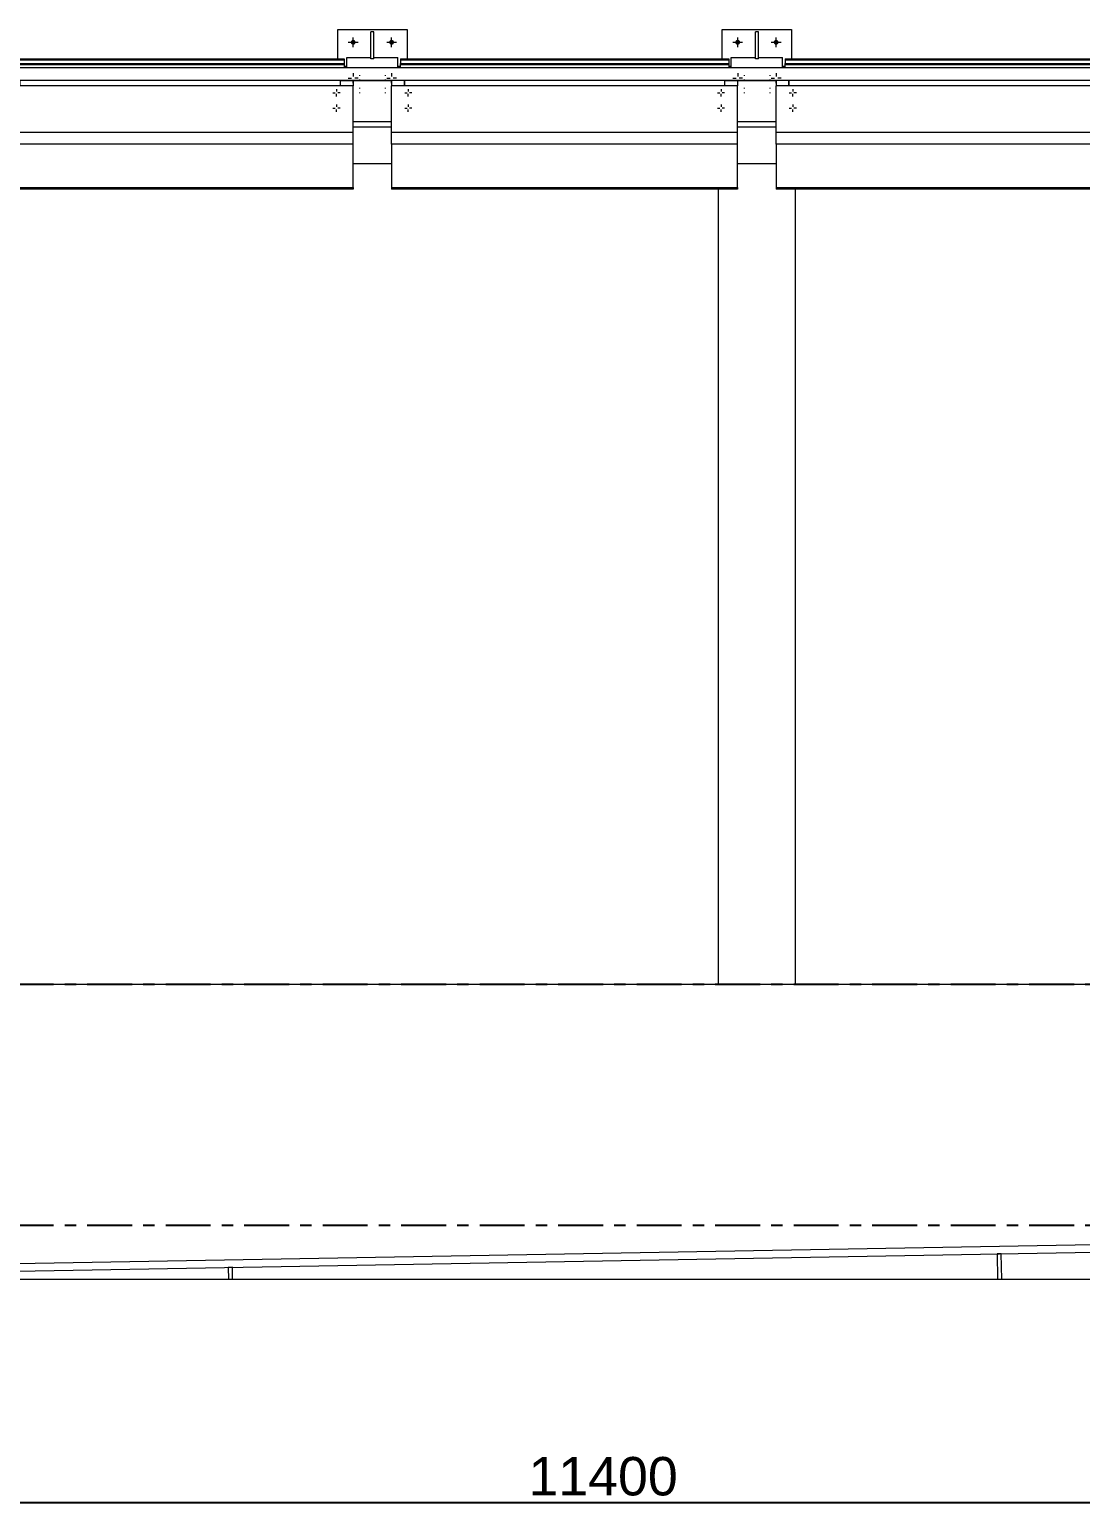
# Model space of a CAD drawing. Header units: millimetres. Extents: x 3774 to 718460, y -768339 to 192544.
# Drawn here: x 341351 to 345452, y -766035 to -760291 of the extents above; entities that cross this region are included whole.
import ezdxf

# ---------------------------------------------------------------- set-up
doc = ezdxf.new("R2010")
doc.units = ezdxf.units.MM
for name, pattern in [('TA_GL_000.70000', [1.925, 0.7, -0.175, 0.175, -0.175, 0.7]), ('XKITLINE00', [0]), ('XKITLINE02', [4, 2, -2])]:
    doc.linetypes.add(name, pattern=pattern)
doc.layers.add('000 - 0_SYM_DWG_GRIDLINE_MAIN_COLOR_251', color=7, linetype='Continuous')
doc.layers.add('Bolt', color=7, linetype='Continuous', lineweight=0)
doc.layers.add('Part', color=7, linetype='Continuous', lineweight=0)
doc.styles.add('FAMELINE_FOR_CKST', font='arial.ttf')
doc.styles.add('TA', font='', dxfattribs={"height": 4.5})
doc.styles.get('TA').set_extended_font_data('Cordia New')
doc.dimstyles.new('FAMELINE-CKST_C-C', dxfattribs={"dimtxt": 0.3, "dimasz": 0.15, "dimexe": 0.1, "dimexo": 0.1, "dimgap": 0.05, "dimtad": 1, "dimzin": 0, "dimdsep": 46, "dimtxsty": 'FAMELINE_FOR_CKST', "dimblk": 'ORIGIN', "dimblk1": 'ORIGIN', "dimblk2": 'ORIGIN', "dimsah": 1, "dimcen": 0.1, "dimdle": 0.1, "dimclrd": 7, "dimclre": 7, "dimclrt": 7, "dimadec": 0, "dimazin": 0, "dimtfac": 1, "dimtix": 1, "dimtmove": 2, "dimatfit": 3, "dimfxl": 1, "dimtolj": 1, "dimtzin": 0, "dimlwd": -1, "dimlwe": -1, "dimarcsym": 0})

# ---------------------------------------------------------------- blocks, each defined once
blk = doc.blocks.new('*U5902')
at = {"layer": '000 - 0_SYM_DWG_GRIDLINE_MAIN_COLOR_251', "color": 7, "linetype": 'ByBlock', "ltscale": 5}
blk.add_line((10, 0), (-759, 0), dxfattribs=at)
at = {"color": 7, "style": 'TA', "flags": 1}
blk.add_attdef('LOCATION', (6, -6), '', height=4.5, rotation=270, dxfattribs=at)
blk = doc.blocks.new('_Origin')
at = {"color": 7, "linetype": 'ByBlock', "lineweight": -2}
blk.add_line((0, 0), (-1, 0), dxfattribs=at)
blk.add_circle((0, 0), 0.5, dxfattribs=at)
blk = doc.blocks.new('*D8515')
at = {"color": 7, "transparency": 16777216}
for p, q in [((-22800, 100660), (-22800, 100378.8)), ((-11400, 100660), (-11400, 100378.8)), ((-22725, 100428.8), (-11475, 100428.8))]:
    blk.add_line(p, q, dxfattribs=at)
at = {"layer": 'Defpoints', "color": 7, "transparency": 16777216}
for p in [(-22800, 100710), (-11400, 100710), (-11400, 100428.8)]:
    blk.add_point(p, dxfattribs=at)
at = {"color": 7, "transparency": 16777216, "xscale": 75, "yscale": 75, "zscale": 75, "rotation": 180}
blk.add_blockref('_Origin', (-22800, 100428.8), dxfattribs=at)
at = {"color": 7, "transparency": 16777216, "xscale": 75, "yscale": 75, "zscale": 75}
blk.add_blockref('_Origin', (-11400, 100428.8), dxfattribs=at)
at = {"color": 7, "transparency": 16777216, "insert": (-17100, 100530.3), "char_height": 150, "attachment_point": 5, "style": 'FAMELINE_FOR_CKST'}
blk.add_mtext('\\A1;11400', dxfattribs=at)
blk = doc.blocks.new('*A6163498')
at = {"layer": 'Part', "color": 7, "linetype": 'XKITLINE00', "lineweight": 0}
blk.add_line((2179.680579, -157.253462), (2285.169525, -157.253462), dxfattribs=at)
blk = doc.blocks.new('*A6363518')
at = {"layer": 'Part', "color": 7, "linetype": 'XKITLINE00', "lineweight": 0}
for p, q in [((2328.169484, -128.668902), (2192.969406, -128.668902)), ((2328.169484, -129.068902), (2192.969406, -129.068902))]:
    blk.add_line(p, q, dxfattribs=at)
blk = doc.blocks.new('*A6373519')
at = {"layer": 'Part', "color": 7, "linetype": 'XKITLINE00', "lineweight": 0}
for p, q in [((2226.969484, -131.653462), (2228.169484, -131.653462)), ((2238.969484, -131.653462), (2240.169484, -131.653462))]:
    blk.add_line(p, q, dxfattribs=at)
blk = doc.blocks.new('*A6973579')
at = {"layer": 'Part', "color": 7, "linetype": 'XKITLINE00', "lineweight": 0}
for p, q in [((2280.258984, -164.856386), (2189.668655, -166.453462)), ((2202.376495, -166.453462), (2280.262933, -165.080351))]:
    blk.add_line(p, q, dxfattribs=at)
blk = doc.blocks.new('*A9273809')
at = {"layer": 'Part', "color": 7, "linetype": 'XKITLINE00', "lineweight": 0}
blk.add_line((2195.710312, -166.453462), (2258.126312, -166.453462), dxfattribs=at)
blk = doc.blocks.new('*A9333815')
at = {"layer": 'Part', "color": 7, "linetype": 'XKITLINE00', "lineweight": 0}
for p, q in [((2238.369525, -157.253462), (2238.369525, -132.453462)), ((2240.769525, -157.253462), (2240.769525, -132.453462))]:
    blk.add_line(p, q, dxfattribs=at)
blk = doc.blocks.new('*A9343816')
at = {"layer": 'Part', "color": 7, "linetype": 'XKITLINE00', "lineweight": 0}
for p, q in [((2228.169484, -131.053462), (2228.169484, -129.233462)), ((2238.969484, -129.233462), (2228.169484, -129.233462)), ((2238.969484, -132.405462), (2238.969484, -129.233462)), ((2228.169484, -130.67527), (2238.969484, -130.67527)), ((2228.169484, -131.053462), (2228.169484, -132.453462)), ((2238.969484, -131.053462), (2228.169484, -131.053462)), ((2228.169484, -132.405462), (2238.969484, -132.405462)), ((2238.969484, -132.453462), (2228.169484, -132.453462)), ((2238.969484, -132.405462), (2238.969484, -132.453462))]:
    blk.add_line(p, q, dxfattribs=at)
blk = doc.blocks.new('*A9363818')
at = {"layer": 'Part', "color": 7, "linetype": 'XKITLINE00', "lineweight": 0}
for p, q in [((2228.36649, -128.619931), (2228.44952, -128.619931)), ((2228.36649, -128.622652), (2228.44952, -128.622652)), ((2228.44952, -128.391525), (2228.44952, -128.535285)), ((2228.44952, -128.391525), (2238.68952, -128.391525)), ((2228.44952, -128.422926), (2238.68952, -128.422926)), ((2238.68952, -128.391525), (2238.68952, -128.535285)), ((2238.68952, -128.619931), (2238.76649, -128.619931)), ((2238.68952, -128.622652), (2238.76649, -128.622652))]:
    blk.add_line(p, q, dxfattribs=at)
blk = doc.blocks.new('*A9373819')
at = {"layer": 'Part', "color": 7, "linetype": 'XKITLINE00', "lineweight": 0}
for p, q in [((2228.44952, -128.668902), (2228.44952, -128.535285)), ((2228.44952, -128.535285), (2238.68952, -128.535285)), ((2228.44952, -128.566686), (2238.68952, -128.566686)), ((2238.68952, -128.535285), (2238.68952, -128.668902))]:
    blk.add_line(p, q, dxfattribs=at)
blk = doc.blocks.new('*A9403822')
at = {"layer": 'Part', "color": 7, "linetype": 'XKITLINE00', "lineweight": 0}
for p, q in [((2238.569484, -129.068902), (2228.569406, -129.068902)), ((2228.569406, -129.068902), (2228.569406, -129.233462)), ((2238.569484, -129.233462), (2238.569484, -129.068902))]:
    blk.add_line(p, q, dxfattribs=at)
blk = doc.blocks.new('*A9673849')
at = {"layer": 'Bolt', "color": 7, "linetype": 'XKITLINE02', "lineweight": 0}
for p, q in [((2239.16952, -128.896369), (2239.16952, -128.916299)), ((2239.16952, -129.295829), (2239.16952, -129.315758))]:
    blk.add_line(p, q, dxfattribs=at)
blk = doc.blocks.new('*A9683850')
at = {"layer": 'Bolt'}
for points in [[(2238.894, -127.867), (2238.895, -127.86), (2238.897, -127.853), (2238.899, -127.846), (2238.903, -127.839), (2238.906, -127.833), (2238.911, -127.827), (2238.916, -127.821), (2238.921, -127.816), (2238.927, -127.812), (2238.934, -127.808), (2238.94, -127.805), (2238.947, -127.802), (2238.955, -127.8), (2238.962, -127.799), (2238.97, -127.799), (2238.977, -127.799), (2238.984, -127.8), (2238.992, -127.802), (2238.999, -127.805), (2239.005, -127.808), (2239.012, -127.812), (2239.018, -127.816), (2239.023, -127.821), (2239.028, -127.827), (2239.033, -127.833), (2239.037, -127.839), (2239.04, -127.846), (2239.042, -127.853), (2239.044, -127.86), (2239.045, -127.867), (2239.046, -127.875), (2239.045, -127.882), (2239.044, -127.89), (2239.042, -127.897), (2239.04, -127.904), (2239.037, -127.911), (2239.033, -127.917), (2239.028, -127.923), (2239.023, -127.929), (2239.018, -127.934), (2239.012, -127.938), (2239.005, -127.942), (2238.999, -127.945), (2238.992, -127.948), (2238.984, -127.949), (2238.977, -127.95), (2238.97, -127.951), (2238.962, -127.95), (2238.955, -127.949), (2238.947, -127.948), (2238.94, -127.945), (2238.934, -127.942), (2238.927, -127.938), (2238.921, -127.934), (2238.916, -127.929), (2238.911, -127.923), (2238.906, -127.917), (2238.903, -127.911), (2238.899, -127.904), (2238.897, -127.897), (2238.895, -127.89), (2238.894, -127.882), (2238.894, -127.875)], [(2240.094, -127.867), (2240.095, -127.86), (2240.097, -127.853), (2240.099, -127.846), (2240.103, -127.839), (2240.106, -127.833), (2240.111, -127.827), (2240.116, -127.821), (2240.121, -127.816), (2240.127, -127.812), (2240.134, -127.808), (2240.14, -127.805), (2240.147, -127.802), (2240.155, -127.8), (2240.162, -127.799), (2240.17, -127.799), (2240.177, -127.799), (2240.184, -127.8), (2240.192, -127.802), (2240.199, -127.805), (2240.205, -127.808), (2240.212, -127.812), (2240.218, -127.816), (2240.223, -127.821), (2240.228, -127.827), (2240.233, -127.833), (2240.237, -127.839), (2240.24, -127.846), (2240.242, -127.853), (2240.244, -127.86), (2240.245, -127.867), (2240.246, -127.875), (2240.245, -127.882), (2240.244, -127.89), (2240.242, -127.897), (2240.24, -127.904), (2240.237, -127.911), (2240.233, -127.917), (2240.228, -127.923), (2240.223, -127.929), (2240.218, -127.934), (2240.212, -127.938), (2240.205, -127.942), (2240.199, -127.945), (2240.192, -127.948), (2240.184, -127.949), (2240.177, -127.95), (2240.17, -127.951), (2240.162, -127.95), (2240.155, -127.949), (2240.147, -127.948), (2240.14, -127.945), (2240.134, -127.942), (2240.127, -127.938), (2240.121, -127.934), (2240.116, -127.929), (2240.111, -127.923), (2240.106, -127.917), (2240.103, -127.911), (2240.099, -127.904), (2240.097, -127.897), (2240.095, -127.89), (2240.094, -127.882), (2240.094, -127.875)]]:
    blk.add_hatch(color=7, dxfattribs=at).paths.add_polyline_path(points, flags=17)
at = {"layer": 'Bolt', "color": 7, "linetype": 'XKITLINE00', "lineweight": 0}
for p, q in [((2238.97, -128.027), (2238.97, -127.723)), ((2240.17, -128.027), (2240.17, -127.723)), ((2238.818, -127.875), (2239.122, -127.875)), ((2240.018, -127.875), (2240.322, -127.875)), ((2238.818, -128.995), (2238.919, -128.995)), ((2238.97, -128.843), (2238.97, -128.944)), ((2238.97, -129.147), (2238.97, -129.046)), ((2239.122, -128.995), (2239.02, -128.995)), ((2240.018, -128.995), (2240.119, -128.995)), ((2240.17, -128.843), (2240.17, -128.944)), ((2240.17, -129.147), (2240.17, -129.046)), ((2240.322, -128.995), (2240.22, -128.995))]:
    blk.add_line(p, q, dxfattribs=at)
blk = doc.blocks.new('*A9693851')
at = {"layer": 'Bolt', "color": 7, "linetype": 'XKITLINE02', "lineweight": 0}
for p, q in [((2239.16952, -129.040129), (2239.16952, -129.060059)), ((2239.16952, -129.439589), (2239.16952, -129.459518))]:
    blk.add_line(p, q, dxfattribs=at)
blk = doc.blocks.new('*A9703852')
at = {"layer": 'Bolt', "color": 7, "linetype": 'XKITLINE02', "lineweight": 0}
for p, q in [((2239.96953, -129.040129), (2239.96953, -129.060059)), ((2239.96953, -129.439589), (2239.96953, -129.459518))]:
    blk.add_line(p, q, dxfattribs=at)
blk = doc.blocks.new('*A9713853')
at = {"layer": 'Bolt'}
for points in [[(2226.894, -127.867), (2226.895, -127.86), (2226.897, -127.853), (2226.899, -127.846), (2226.903, -127.839), (2226.906, -127.833), (2226.911, -127.827), (2226.916, -127.821), (2226.921, -127.816), (2226.927, -127.812), (2226.934, -127.808), (2226.94, -127.805), (2226.947, -127.802), (2226.955, -127.8), (2226.962, -127.799), (2226.97, -127.799), (2226.977, -127.799), (2226.984, -127.8), (2226.992, -127.802), (2226.999, -127.805), (2227.005, -127.808), (2227.012, -127.812), (2227.018, -127.816), (2227.023, -127.821), (2227.028, -127.827), (2227.033, -127.833), (2227.037, -127.839), (2227.04, -127.846), (2227.042, -127.853), (2227.044, -127.86), (2227.045, -127.867), (2227.046, -127.875), (2227.045, -127.882), (2227.044, -127.89), (2227.042, -127.897), (2227.04, -127.904), (2227.037, -127.911), (2227.033, -127.917), (2227.028, -127.923), (2227.023, -127.929), (2227.018, -127.934), (2227.012, -127.938), (2227.005, -127.942), (2226.999, -127.945), (2226.992, -127.948), (2226.984, -127.949), (2226.977, -127.95), (2226.97, -127.951), (2226.962, -127.95), (2226.955, -127.949), (2226.947, -127.948), (2226.94, -127.945), (2226.934, -127.942), (2226.927, -127.938), (2226.921, -127.934), (2226.916, -127.929), (2226.911, -127.923), (2226.906, -127.917), (2226.903, -127.911), (2226.899, -127.904), (2226.897, -127.897), (2226.895, -127.89), (2226.894, -127.882), (2226.894, -127.875)], [(2228.094, -127.867), (2228.095, -127.86), (2228.097, -127.853), (2228.099, -127.846), (2228.103, -127.839), (2228.106, -127.833), (2228.111, -127.827), (2228.116, -127.821), (2228.121, -127.816), (2228.127, -127.812), (2228.134, -127.808), (2228.14, -127.805), (2228.147, -127.802), (2228.155, -127.8), (2228.162, -127.799), (2228.17, -127.799), (2228.177, -127.799), (2228.184, -127.8), (2228.192, -127.802), (2228.199, -127.805), (2228.205, -127.808), (2228.212, -127.812), (2228.218, -127.816), (2228.223, -127.821), (2228.228, -127.827), (2228.233, -127.833), (2228.237, -127.839), (2228.24, -127.846), (2228.242, -127.853), (2228.244, -127.86), (2228.245, -127.867), (2228.246, -127.875), (2228.245, -127.882), (2228.244, -127.89), (2228.242, -127.897), (2228.24, -127.904), (2228.237, -127.911), (2228.233, -127.917), (2228.228, -127.923), (2228.223, -127.929), (2228.218, -127.934), (2228.212, -127.938), (2228.205, -127.942), (2228.199, -127.945), (2228.192, -127.948), (2228.184, -127.949), (2228.177, -127.95), (2228.17, -127.951), (2228.162, -127.95), (2228.155, -127.949), (2228.147, -127.948), (2228.14, -127.945), (2228.134, -127.942), (2228.127, -127.938), (2228.121, -127.934), (2228.116, -127.929), (2228.111, -127.923), (2228.106, -127.917), (2228.103, -127.911), (2228.099, -127.904), (2228.097, -127.897), (2228.095, -127.89), (2228.094, -127.882), (2228.094, -127.875)]]:
    blk.add_hatch(color=7, dxfattribs=at).paths.add_polyline_path(points, flags=17)
at = {"layer": 'Bolt', "color": 7, "linetype": 'XKITLINE00', "lineweight": 0}
for p, q in [((2226.97, -128.027), (2226.97, -127.723)), ((2228.17, -128.027), (2228.17, -127.723)), ((2226.818, -127.875), (2227.122, -127.875)), ((2228.018, -127.875), (2228.322, -127.875)), ((2226.818, -128.995), (2226.919, -128.995)), ((2226.97, -128.843), (2226.97, -128.944)), ((2226.97, -129.147), (2226.97, -129.046)), ((2227.122, -128.995), (2227.02, -128.995)), ((2228.018, -128.995), (2228.119, -128.995)), ((2228.17, -128.843), (2228.17, -128.944)), ((2228.17, -129.147), (2228.17, -129.046)), ((2228.322, -128.995), (2228.22, -128.995))]:
    blk.add_line(p, q, dxfattribs=at)
blk = doc.blocks.new('*A9723854')
at = {"layer": 'Bolt', "color": 7, "linetype": 'XKITLINE02', "lineweight": 0}
for p, q in [((2227.96953, -128.896369), (2227.96953, -128.916299)), ((2227.96953, -129.295829), (2227.96953, -129.315758))]:
    blk.add_line(p, q, dxfattribs=at)
blk = doc.blocks.new('*A9733855')
at = {"layer": 'Bolt', "color": 7, "linetype": 'XKITLINE02', "lineweight": 0}
for p, q in [((2227.16952, -128.896369), (2227.16952, -128.916299)), ((2227.16952, -129.295829), (2227.16952, -129.315758))]:
    blk.add_line(p, q, dxfattribs=at)
blk = doc.blocks.new('*A9773859')
at = {"layer": 'Bolt', "color": 7, "linetype": 'XKITLINE02', "lineweight": 0}
for p, q in [((2227.16952, -129.040129), (2227.16952, -129.060059)), ((2227.16952, -129.439589), (2227.16952, -129.459518))]:
    blk.add_line(p, q, dxfattribs=at)
blk = doc.blocks.new('*A9783860')
at = {"layer": 'Bolt', "color": 7, "linetype": 'XKITLINE02', "lineweight": 0}
for p, q in [((2227.96953, -129.040129), (2227.96953, -129.060059)), ((2227.96953, -129.439589), (2227.96953, -129.459518))]:
    blk.add_line(p, q, dxfattribs=at)
blk = doc.blocks.new('*A9833865')
at = {"layer": 'Bolt', "color": 7, "linetype": 'XKITLINE00', "lineweight": 0}
for p, q in [((2238.33752, -129.449286), (2238.412112, -129.449286)), ((2238.44952, -129.337286), (2238.44952, -129.411878)), ((2238.44952, -129.561286), (2238.44952, -129.486694)), ((2238.56152, -129.449286), (2238.486928, -129.449286)), ((2238.33752, -129.929286), (2238.412112, -129.929286)), ((2238.44952, -129.817286), (2238.44952, -129.891878)), ((2238.44952, -130.041286), (2238.44952, -129.966694)), ((2238.56152, -129.929286), (2238.486928, -129.929286))]:
    blk.add_line(p, q, dxfattribs=at)
blk = doc.blocks.new('*A9843866')
at = {"layer": 'Bolt', "color": 7, "linetype": 'XKITLINE00', "lineweight": 0}
for p, q in [((2240.57752, -129.449286), (2240.652112, -129.449286)), ((2240.68952, -129.337286), (2240.68952, -129.411878)), ((2240.68952, -129.561286), (2240.68952, -129.486694)), ((2240.80152, -129.449286), (2240.726928, -129.449286)), ((2240.57752, -129.929286), (2240.652112, -129.929286)), ((2240.68952, -129.817286), (2240.68952, -129.891878)), ((2240.68952, -130.041286), (2240.68952, -129.966694)), ((2240.80152, -129.929286), (2240.726928, -129.929286))]:
    blk.add_line(p, q, dxfattribs=at)
blk = doc.blocks.new('*A9853867')
at = {"layer": 'Bolt', "color": 7, "linetype": 'XKITLINE00', "lineweight": 0}
for p, q in [((2228.57752, -129.449286), (2228.652112, -129.449286)), ((2228.68952, -129.337286), (2228.68952, -129.411878)), ((2228.68952, -129.561286), (2228.68952, -129.486694)), ((2228.80152, -129.449286), (2228.726928, -129.449286)), ((2228.57752, -129.929286), (2228.652112, -129.929286)), ((2228.68952, -129.817286), (2228.68952, -129.891878)), ((2228.68952, -130.041286), (2228.68952, -129.966694)), ((2228.80152, -129.929286), (2228.726928, -129.929286))]:
    blk.add_line(p, q, dxfattribs=at)
blk = doc.blocks.new('*A9883870')
at = {"layer": 'Bolt', "color": 7, "linetype": 'XKITLINE00', "lineweight": 0}
for p, q in [((2226.33752, -129.449286), (2226.412112, -129.449286)), ((2226.44952, -129.337286), (2226.44952, -129.411878)), ((2226.44952, -129.561286), (2226.44952, -129.486694)), ((2226.56152, -129.449286), (2226.486928, -129.449286)), ((2226.33752, -129.929286), (2226.412112, -129.929286)), ((2226.44952, -129.817286), (2226.44952, -129.891878)), ((2226.44952, -130.041286), (2226.44952, -129.966694)), ((2226.56152, -129.929286), (2226.486928, -129.929286))]:
    blk.add_line(p, q, dxfattribs=at)
blk = doc.blocks.new('*A9913873')
at = {"layer": 'Part', "color": 7, "linetype": 'XKITLINE00', "lineweight": 0}
for p, q in [((2223.19892, -166.08637), (2223.07094, -166.088626)), ((2223.07094, -166.088626), (2223.077372, -166.453462)), ((2223.205391, -166.453462), (2223.19892, -166.08637))]:
    blk.add_line(p, q, dxfattribs=at)
blk = doc.blocks.new('*A10103892')
at = {"layer": 'Part', "color": 7, "linetype": 'XKITLINE00', "lineweight": 0}
for p, q in [((2226.76649, -128.344459), (2227.52152, -128.344459)), ((2226.76649, -128.668902), (2226.76649, -128.344459)), ((2227.61752, -128.344459), (2228.36649, -128.344459)), ((2228.36649, -128.668902), (2228.36649, -128.344459))]:
    blk.add_line(p, q, dxfattribs=at)
blk = doc.blocks.new('*A10113893')
at = {"layer": 'Part', "color": 7, "linetype": 'XKITLINE00', "lineweight": 0}
for p, q in [((2216.169484, -131.053462), (2216.169484, -129.233462)), ((2226.969484, -129.233462), (2216.169484, -129.233462)), ((2226.969484, -132.405462), (2226.969484, -129.233462)), ((2216.169484, -130.67527), (2226.969484, -130.67527)), ((2216.169484, -131.053462), (2216.169484, -132.453462)), ((2226.969484, -131.053462), (2216.169484, -131.053462)), ((2216.169484, -132.405462), (2226.969484, -132.405462)), ((2226.969484, -132.453462), (2216.169484, -132.453462)), ((2226.969484, -132.405462), (2226.969484, -132.453462))]:
    blk.add_line(p, q, dxfattribs=at)
blk = doc.blocks.new('*A10133895')
at = {"layer": 'Part', "color": 7, "linetype": 'XKITLINE00', "lineweight": 0}
for p, q in [((2216.36649, -128.619931), (2216.44952, -128.619931)), ((2216.36649, -128.622652), (2216.44952, -128.622652)), ((2216.44952, -128.391525), (2216.44952, -128.535285)), ((2216.44952, -128.391525), (2226.68952, -128.391525)), ((2216.44952, -128.422926), (2226.68952, -128.422926)), ((2226.68952, -128.391525), (2226.68952, -128.535285)), ((2226.68952, -128.619931), (2226.76649, -128.619931)), ((2226.68952, -128.622652), (2226.76649, -128.622652))]:
    blk.add_line(p, q, dxfattribs=at)
blk = doc.blocks.new('*A10143896')
at = {"layer": 'Part', "color": 7, "linetype": 'XKITLINE00', "lineweight": 0}
for p, q in [((2216.44952, -128.668902), (2216.44952, -128.535285)), ((2216.44952, -128.535285), (2226.68952, -128.535285)), ((2216.44952, -128.566686), (2226.68952, -128.566686)), ((2226.68952, -128.535285), (2226.68952, -128.668902))]:
    blk.add_line(p, q, dxfattribs=at)
blk = doc.blocks.new('*A10153897')
at = {"layer": 'Part', "color": 7, "linetype": 'XKITLINE00', "lineweight": 0}
for p, q in [((2227.61752, -127.544569), (2227.52152, -127.544569)), ((2227.52152, -128.395979), (2227.52152, -127.544569)), ((2227.61752, -128.395979), (2227.61752, -127.544569)), ((2227.61752, -128.395979), (2227.52152, -128.395979))]:
    blk.add_line(p, q, dxfattribs=at)
blk = doc.blocks.new('*A10163898')
at = {"layer": 'Part', "color": 7, "linetype": 'XKITLINE00', "lineweight": 0}
for p, q in [((2226.489552, -127.474849), (2228.649552, -127.474849)), ((2226.489552, -128.391525), (2226.489552, -127.474849)), ((2228.649552, -127.474849), (2228.649552, -128.391525)), ((2226.969484, -130.514849), (2228.169484, -130.514849))]:
    blk.add_line(p, q, dxfattribs=at)
blk = doc.blocks.new('*A10223904')
at = {"layer": 'Part', "color": 7, "linetype": 'XKITLINE00', "lineweight": 0}
for p, q in [((2228.569406, -129.068902), (2228.169406, -129.068902)), ((2228.169406, -129.068902), (2228.169406, -129.233462)), ((2228.569406, -129.233462), (2228.569406, -129.068902))]:
    blk.add_line(p, q, dxfattribs=at)
blk = doc.blocks.new('*A10233905')
at = {"layer": 'Part', "color": 7, "linetype": 'XKITLINE00', "lineweight": 0}
for p, q in [((2226.569484, -129.068902), (2216.569406, -129.068902)), ((2216.569406, -129.068902), (2216.569406, -129.233462)), ((2226.569484, -129.233462), (2226.569484, -129.068902))]:
    blk.add_line(p, q, dxfattribs=at)
blk = doc.blocks.new('*A10253907')
at = {"layer": 'Part', "color": 7, "linetype": 'XKITLINE00', "lineweight": 0}
for p, q in [((2226.969484, -129.069203), (2228.169406, -129.069203)), ((2226.969484, -130.349203), (2228.169484, -130.349203))]:
    blk.add_line(p, q, dxfattribs=at)
blk = doc.blocks.new('*A10273909')
at = {"layer": 'Part', "color": 7, "linetype": 'XKITLINE00', "lineweight": 0}
for p, q in [((2226.569484, -129.068902), (2226.969484, -129.068902)), ((2226.569484, -129.233462), (2226.569484, -129.068902)), ((2226.969484, -129.068902), (2226.969484, -129.233462))]:
    blk.add_line(p, q, dxfattribs=at)
blk = doc.blocks.new('*A10483930')
at = {"layer": 'Part', "color": 7, "linetype": 'XKITLINE00', "lineweight": 0}
for p, q in [((2247.195191, -165.663324), (2247.067211, -165.66558)), ((2247.067211, -165.66558), (2247.081101, -166.453462)), ((2247.209121, -166.453462), (2247.195191, -165.663324))]:
    blk.add_line(p, q, dxfattribs=at)
blk = doc.blocks.new('*A10633945')
at = {"layer": 'Part', "color": 7, "linetype": 'XKITLINE00', "lineweight": 0}
for p, q in [((2240.44952, -128.668902), (2240.44952, -128.535285)), ((2240.44952, -128.535285), (2250.68952, -128.535285)), ((2240.44952, -128.566686), (2250.68952, -128.566686)), ((2250.68952, -128.535285), (2250.68952, -128.668902))]:
    blk.add_line(p, q, dxfattribs=at)
blk = doc.blocks.new('*A10723954')
at = {"layer": 'Part', "color": 7, "linetype": 'XKITLINE00', "lineweight": 0}
for p, q in [((2250.569484, -129.068902), (2240.569406, -129.068902)), ((2240.569406, -129.068902), (2240.569406, -129.233462)), ((2250.569484, -129.233462), (2250.569484, -129.068902))]:
    blk.add_line(p, q, dxfattribs=at)
blk = doc.blocks.new('*A10803962')
at = {"layer": 'Part', "color": 7, "linetype": 'XKITLINE00', "lineweight": 0}
for p, q in [((2238.76649, -128.344459), (2239.52152, -128.344459)), ((2238.76649, -128.668902), (2238.76649, -128.344459)), ((2239.61752, -128.344459), (2240.36649, -128.344459)), ((2240.36649, -128.668902), (2240.36649, -128.344459))]:
    blk.add_line(p, q, dxfattribs=at)
blk = doc.blocks.new('*A10843966')
at = {"layer": 'Part', "color": 7, "linetype": 'XKITLINE00', "lineweight": 0}
for p, q in [((2238.489552, -127.474849), (2240.649552, -127.474849)), ((2238.489552, -128.391525), (2238.489552, -127.474849)), ((2240.649552, -127.474849), (2240.649552, -128.391525)), ((2238.969484, -130.514849), (2240.169484, -130.514849))]:
    blk.add_line(p, q, dxfattribs=at)
blk = doc.blocks.new('*A10853967')
at = {"layer": 'Part', "color": 7, "linetype": 'XKITLINE00', "lineweight": 0}
for p, q in [((2239.61752, -127.544569), (2239.52152, -127.544569)), ((2239.52152, -128.395979), (2239.52152, -127.544569)), ((2239.61752, -128.395979), (2239.61752, -127.544569)), ((2239.61752, -128.395979), (2239.52152, -128.395979))]:
    blk.add_line(p, q, dxfattribs=at)
blk = doc.blocks.new('*A10863968')
at = {"layer": 'Part', "color": 7, "linetype": 'XKITLINE00', "lineweight": 0}
for p, q in [((2238.969484, -129.069203), (2240.169406, -129.069203)), ((2238.969484, -130.349203), (2240.169484, -130.349203))]:
    blk.add_line(p, q, dxfattribs=at)
blk = doc.blocks.new('*A10873969')
at = {"layer": 'Part', "color": 7, "linetype": 'XKITLINE00', "lineweight": 0}
for p, q in [((2240.569406, -129.068902), (2240.169406, -129.068902)), ((2240.169406, -129.068902), (2240.169406, -129.233462)), ((2240.569406, -129.233462), (2240.569406, -129.068902))]:
    blk.add_line(p, q, dxfattribs=at)
blk = doc.blocks.new('*A10883970')
at = {"layer": 'Part', "color": 7, "linetype": 'XKITLINE00', "lineweight": 0}
for p, q in [((2238.569484, -129.068902), (2238.969484, -129.068902)), ((2238.569484, -129.233462), (2238.569484, -129.068902)), ((2238.969484, -129.068902), (2238.969484, -129.233462))]:
    blk.add_line(p, q, dxfattribs=at)
blk = doc.blocks.new('*A11103992')
at = {"layer": 'Bolt', "color": 7, "linetype": 'XKITLINE02', "lineweight": 0}
for p, q in [((2239.96953, -128.896369), (2239.96953, -128.916299)), ((2239.96953, -129.295829), (2239.96953, -129.315758))]:
    blk.add_line(p, q, dxfattribs=at)
blk = doc.blocks.new('*A11143996')
at = {"layer": 'Part', "color": 7, "linetype": 'XKITLINE00', "lineweight": 0}
for p, q in [((2240.169484, -131.053462), (2240.169484, -129.233462)), ((2250.969484, -129.233462), (2240.169484, -129.233462)), ((2250.969484, -132.405462), (2250.969484, -129.233462)), ((2240.169484, -130.67527), (2250.969484, -130.67527)), ((2240.169484, -131.053462), (2240.169484, -132.453462)), ((2250.969484, -131.053462), (2240.169484, -131.053462)), ((2240.169484, -132.405462), (2250.969484, -132.405462)), ((2250.969484, -132.453462), (2240.169484, -132.453462)), ((2250.969484, -132.405462), (2250.969484, -132.453462))]:
    blk.add_line(p, q, dxfattribs=at)
blk = doc.blocks.new('*A11163998')
at = {"layer": 'Part', "color": 7, "linetype": 'XKITLINE00', "lineweight": 0}
for p, q in [((2240.36649, -128.619931), (2240.44952, -128.619931)), ((2240.36649, -128.622652), (2240.44952, -128.622652)), ((2240.44952, -128.391525), (2240.44952, -128.535285)), ((2240.44952, -128.391525), (2250.68952, -128.391525)), ((2240.44952, -128.422926), (2250.68952, -128.422926)), ((2250.68952, -128.391525), (2250.68952, -128.535285)), ((2250.68952, -128.619931), (2250.76952, -128.619931)), ((2250.68952, -128.622652), (2250.76952, -128.622652))]:
    blk.add_line(p, q, dxfattribs=at)
blk = doc.blocks.new('W-1-PP19-SE-ENT3_20260407-111149_PP19_ENT3_SE_ELE3')
at = {"color": 7, "lineweight": 0, "xscale": 125, "yscale": 125, "zscale": 125}
for name in ['*A6373519', '*A10163898', '*A9713853', '*A10153897', '*A10843966', '*A9683850', '*A10853967', '*A10133895', '*A10143896', '*A10103892', '*A9363818', '*A9373819', '*A10803962', '*A11163998', '*A10633945', '*A6363518', '*A10233905', '*A10273909', '*A10253907', '*A9733855', '*A9773859', '*A9723854', '*A9783860', '*A10223904', '*A9403822', '*A10883970', '*A10863968', '*A9673849', '*A9693851', '*A11103992', '*A9703852', '*A10873969', '*A10723954', '*A10113893', '*A9883870', '*A9343816', '*A9853867', '*A9833865', '*A11143996', '*A9843866', '*A9333815', '*A6163498', '*A6973579', '*A10483930', '*A9913873', '*A9273809']:
    blk.add_blockref(name, (-296446.190625, 122106.68275), dxfattribs=at)
blk = doc.blocks.new('W-1-PP19-SE-ENT3_20260407-104913_PP19_ENT3_ELE1_DIMS_1')
at = {"layer": '000 - 0_SYM_DWG_GRIDLINE_MAIN_COLOR_251', "color": 7, "linetype": 'TA_GL_000.70000', "xscale": 50.00000000000003, "yscale": 50.00000000000003, "zscale": 50.00000000000003, "rotation": 180}
for p in [(-27800, 102450), (-27800, 101510)]:
    blk.add_blockref('*U5902', p, dxfattribs=at)
at = {"color": 7}
dim = blk.add_linear_dim(base=(-11400, 100428.8), p1=(-22800, 100710), p2=(-11400, 100710), angle=180, dimstyle='FAMELINE-CKST_C-C', override={"dimscale": 500, "dimdec": 0, "dimlfac": 1, "dimclrd": 7, "dimclre": 7, "dimclrt": 7}, dxfattribs=at)
dim.commit()
dim.dimension.update_dxf_attribs({"geometry": '*D8515', "text_midpoint": (-17100, 100530.3)})

msp = doc.modelspace()

# ---------------------------------------------------------------- block references
at = {"color": 7}
msp.add_blockref('W-1-PP19-SE-ENT3_20260407-111149_PP19_ENT3_SE_ELE3', (360689.371, -866463.718), dxfattribs=at)

# ---------------------------------------------------------------- next in the draw order: block references
msp.add_blockref('W-1-PP19-SE-ENT3_20260407-104913_PP19_ENT3_ELE1_DIMS_1', (360689.371, -866463.718), dxfattribs=at)

doc.saveas('drawing.dxf')
